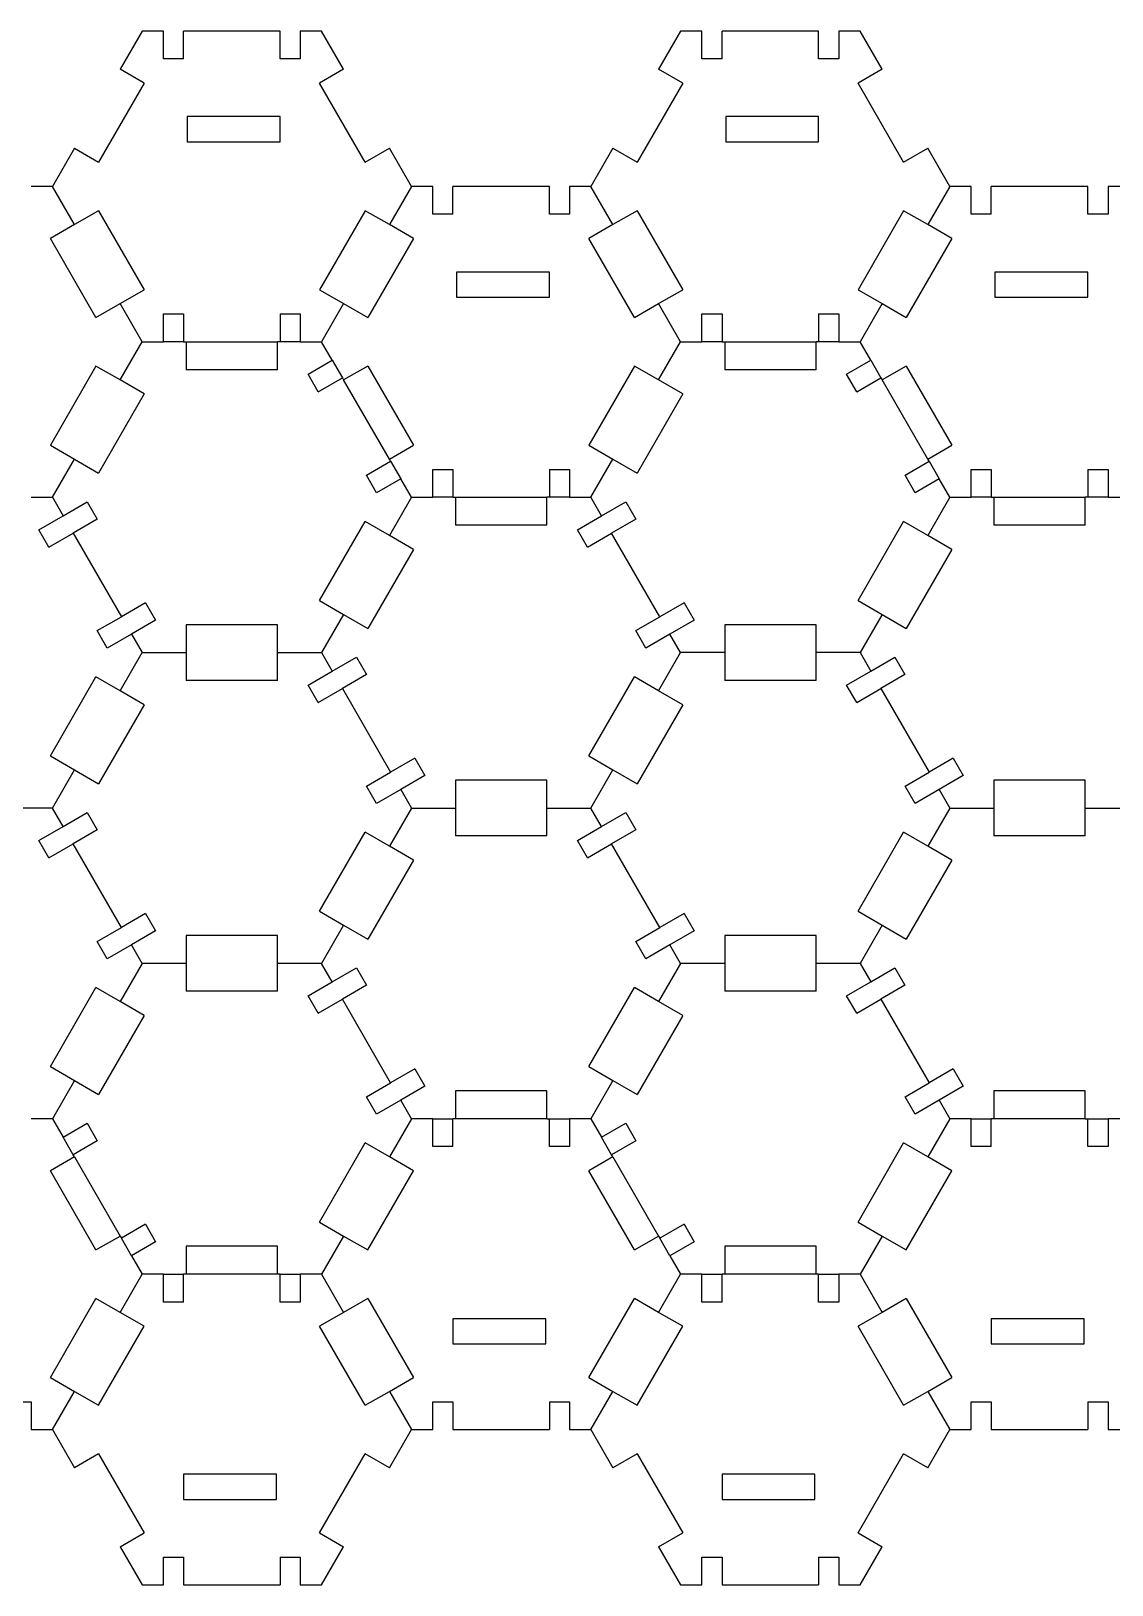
# Model space of a CAD drawing. Extents: x -312 to 249, y -32 to 135.
# Drawn here: x -24.3 to 92.1, y -32.3 to 135 of the extents above; entities that cross this region are included whole.
import ezdxf

# ---------------------------------------------------------------- set-up
doc = ezdxf.new("R2010")
doc.units = 0
doc.layers.get('0').update_dxf_attribs({"linetype": 'CONTINUOUS'})

msp = doc.modelspace()

# ---------------------------------------------------------------- linework, layer by layer
for p, q in [((-12.32, 135.03), (-14.69, 130.92)), ((-10.02, 135.03), (-12.32, 135.03)), ((-10.02, 132.03), (-10.02, 135.03)), ((-7.86, 132.03), (-7.86, 135.03)), ((2.54, 135.03), (-7.86, 135.03)), ((2.54, 132.03), (2.54, 135.03)), ((7, 135.03), (4.7, 135.03)), ((4.7, 135.03), (4.7, 132.03)), ((9.37, 130.92), (7, 135.03)), ((45.64, 135.03), (43.27, 130.92)), ((47.94, 135.03), (45.64, 135.03)), ((47.94, 132.03), (47.94, 135.03)), ((50.1, 132.03), (50.1, 135.03)), ((60.5, 135.03), (50.1, 135.03)), ((60.5, 132.03), (60.5, 135.03)), ((64.96, 135.03), (62.67, 135.03)), ((62.67, 135.03), (62.67, 132.03)), ((67.34, 130.92), (64.96, 135.03)), ((-12.09, 129.42), (-14.69, 130.92)), ((-7.86, 132.03), (-10.02, 132.03)), ((4.7, 132.03), (2.54, 132.03)), ((9.37, 130.92), (6.78, 129.42)), ((45.87, 129.42), (43.27, 130.92)), ((50.1, 132.03), (47.94, 132.03)), ((62.67, 132.03), (60.5, 132.03)), ((67.34, 130.92), (64.74, 129.42)), ((-12.09, 129.42), (-17.01, 120.91)), ((11.69, 120.91), (6.78, 129.42)), ((45.87, 129.42), (40.95, 120.91)), ((69.65, 120.91), (64.74, 129.42)), ((2.54, 125.82), (-7.46, 125.82)), ((-7.46, 125.82), (-7.46, 123.1)), ((2.54, 123.1), (2.54, 125.82)), ((60.5, 125.82), (50.5, 125.82)), ((50.5, 125.82), (50.5, 123.1)), ((60.5, 123.1), (60.5, 125.82)), ((-19.61, 122.41), (-21.98, 118.3)), ((-19.61, 122.41), (-17.01, 120.91)), ((-7.46, 123.1), (2.54, 123.1)), ((11.69, 120.91), (14.29, 122.41)), ((16.66, 118.3), (14.29, 122.41)), ((38.36, 122.41), (35.98, 118.3)), ((38.36, 122.41), (40.95, 120.91)), ((50.5, 123.1), (60.5, 123.1)), ((69.65, 120.91), (72.25, 122.41)), ((74.62, 118.3), (72.25, 122.41)), ((-21.98, 118.3), (-24.28, 118.3)), ((-19.61, 114.19), (-21.98, 118.3)), ((16.66, 118.3), (14.29, 114.19)), ((18.96, 118.3), (16.66, 118.3)), ((18.96, 115.3), (18.96, 118.3)), ((21.12, 115.3), (21.12, 118.3)), ((31.52, 118.3), (21.12, 118.3)), ((31.52, 115.3), (31.52, 118.3)), ((35.98, 118.3), (33.68, 118.3)), ((33.68, 118.3), (33.68, 115.3)), ((38.36, 114.19), (35.98, 118.3)), ((74.62, 118.3), (72.25, 114.19)), ((76.92, 118.3), (74.62, 118.3)), ((76.92, 115.3), (76.92, 118.3)), ((79.08, 115.3), (79.08, 118.3)), ((89.48, 118.3), (79.08, 118.3)), ((89.48, 115.3), (89.48, 118.3)), ((93.94, 118.3), (91.65, 118.3)), ((91.65, 118.3), (91.65, 115.3)), ((-17.01, 115.69), (-19.61, 114.19)), ((-17.01, 115.69), (-12.09, 107.18)), ((11.69, 115.69), (6.78, 107.18)), ((14.29, 114.19), (11.69, 115.69)), ((40.95, 115.69), (38.36, 114.19)), ((40.95, 115.69), (45.87, 107.18)), ((69.65, 115.69), (64.74, 107.18)), ((72.25, 114.19), (69.65, 115.69)), ((-19.61, 114.19), (-22.2, 112.69)), ((16.89, 112.69), (14.29, 114.19)), ((21.12, 115.3), (18.96, 115.3)), ((33.68, 115.3), (31.52, 115.3)), ((38.36, 114.19), (35.76, 112.69)), ((74.85, 112.69), (72.25, 114.19)), ((79.08, 115.3), (76.92, 115.3)), ((91.65, 115.3), (89.48, 115.3)), ((-17.29, 104.18), (-22.2, 112.69)), ((16.89, 112.69), (11.97, 104.18)), ((40.67, 104.18), (35.76, 112.69)), ((74.85, 112.69), (69.93, 104.18)), ((31.52, 109.08), (21.52, 109.08)), ((21.52, 109.08), (21.52, 106.37)), ((31.52, 106.37), (31.52, 109.08)), ((89.48, 109.08), (79.48, 109.08)), ((79.48, 109.08), (79.48, 106.37)), ((89.48, 106.37), (89.48, 109.08)), ((-14.69, 105.68), (-12.09, 107.18)), ((6.78, 107.18), (9.37, 105.68)), ((43.27, 105.68), (45.87, 107.18)), ((64.74, 107.18), (67.34, 105.68)), ((-17.29, 104.18), (-14.69, 105.68)), ((-12.32, 101.57), (-14.69, 105.68)), ((9.37, 105.68), (7, 101.57)), ((9.37, 105.68), (11.97, 104.18)), ((21.52, 106.37), (31.52, 106.37)), ((40.67, 104.18), (43.27, 105.68)), ((45.64, 101.57), (43.27, 105.68)), ((67.34, 105.68), (64.96, 101.57)), ((67.34, 105.68), (69.93, 104.18)), ((79.48, 106.37), (89.48, 106.37)), ((-10.02, 104.57), (-7.86, 104.57)), ((-10.02, 101.57), (-10.02, 104.57)), ((-7.86, 104.57), (-7.86, 101.57)), ((2.54, 104.57), (4.7, 104.57)), ((2.54, 104.57), (2.54, 101.57)), ((4.7, 104.57), (4.7, 101.57)), ((47.94, 104.57), (50.1, 104.57)), ((47.94, 101.57), (47.94, 104.57)), ((50.1, 104.57), (50.1, 101.57)), ((60.5, 104.57), (62.67, 104.57)), ((60.5, 104.57), (60.5, 101.57)), ((62.67, 104.57), (62.67, 101.57)), ((-14.69, 97.46), (-12.32, 101.57)), ((-12.32, 101.57), (-10.02, 101.57)), ((-7.86, 101.57), (-10.02, 101.57)), ((-7.86, 101.57), (-7.57, 101.57)), ((-7.57, 101.57), (-7.57, 98.57)), ((-7.57, 101.57), (2.26, 101.57)), ((2.26, 98.57), (2.26, 101.57)), ((2.54, 101.57), (2.26, 101.57)), ((4.7, 101.57), (2.54, 101.57)), ((4.7, 101.57), (7, 101.57)), ((8.15, 99.58), (7, 101.57)), ((43.27, 97.46), (45.64, 101.57)), ((45.64, 101.57), (47.94, 101.57)), ((50.1, 101.57), (47.94, 101.57)), ((50.1, 101.57), (50.39, 101.57)), ((50.39, 101.57), (50.39, 98.57)), ((50.39, 101.57), (60.22, 101.57)), ((60.22, 98.57), (60.22, 101.57)), ((60.5, 101.57), (60.22, 101.57)), ((62.67, 101.57), (60.5, 101.57)), ((62.67, 101.57), (64.96, 101.57)), ((66.11, 99.58), (64.96, 101.57)), ((-17.29, 98.96), (-22.2, 90.44)), ((-14.69, 97.46), (-17.29, 98.96)), ((5.55, 98.08), (8.15, 99.58)), ((8.15, 99.58), (9.23, 97.7)), ((11.97, 98.96), (9.37, 97.46)), ((11.97, 98.96), (16.89, 90.44)), ((40.67, 98.96), (35.76, 90.44)), ((43.27, 97.46), (40.67, 98.96)), ((63.51, 98.08), (66.11, 99.58)), ((66.11, 99.58), (67.19, 97.7)), ((69.93, 98.96), (67.34, 97.46)), ((69.93, 98.96), (74.85, 90.44)), ((-12.09, 95.96), (-14.69, 97.46)), ((2.26, 98.57), (-7.57, 98.57)), ((6.63, 96.2), (5.55, 98.08)), ((6.63, 96.2), (9.23, 97.7)), ((9.23, 97.7), (9.37, 97.46)), ((14.29, 88.94), (9.37, 97.46)), ((45.87, 95.96), (43.27, 97.46)), ((60.22, 98.57), (50.39, 98.57)), ((64.6, 96.2), (63.51, 98.08)), ((64.6, 96.2), (67.19, 97.7)), ((67.19, 97.7), (67.34, 97.46)), ((72.25, 88.94), (67.34, 97.46)), ((-12.09, 95.96), (-17.01, 87.44)), ((45.87, 95.96), (40.95, 87.44)), ((-22.2, 90.44), (-19.61, 88.94)), ((14.29, 88.94), (16.89, 90.44)), ((35.76, 90.44), (38.36, 88.94)), ((72.25, 88.94), (74.85, 90.44)), ((-21.98, 84.83), (-19.61, 88.94)), ((-19.61, 88.94), (-17.01, 87.44)), ((11.83, 87.2), (14.43, 88.7)), ((14.43, 88.7), (14.29, 88.94)), ((14.43, 88.7), (15.51, 86.82)), ((35.98, 84.83), (38.36, 88.94)), ((38.36, 88.94), (40.95, 87.44)), ((69.8, 87.2), (72.39, 88.7)), ((72.39, 88.7), (72.25, 88.94)), ((72.39, 88.7), (73.47, 86.82)), ((12.92, 85.32), (11.83, 87.2)), ((18.96, 87.83), (21.12, 87.83)), ((18.96, 84.83), (18.96, 87.83)), ((21.12, 87.83), (21.12, 84.83)), ((31.52, 87.83), (33.68, 87.83)), ((31.52, 87.83), (31.52, 84.83)), ((33.68, 87.83), (33.68, 84.83)), ((70.88, 85.32), (69.8, 87.2)), ((76.92, 87.83), (79.08, 87.83)), ((76.92, 84.83), (76.92, 87.83)), ((79.08, 87.83), (79.08, 84.83)), ((89.48, 87.83), (91.65, 87.83)), ((89.48, 87.83), (89.48, 84.83)), ((91.65, 87.83), (91.65, 84.83)), ((15.51, 86.82), (12.92, 85.32)), ((16.66, 84.83), (15.51, 86.82)), ((73.47, 86.82), (70.88, 85.32)), ((74.62, 84.83), (73.47, 86.82)), ((-24.28, 84.83), (-21.98, 84.83)), ((-21.98, 84.83), (-20.83, 82.84)), ((-20.83, 82.84), (-18.23, 84.34)), ((-18.23, 84.34), (-17.15, 82.47)), ((16.66, 84.83), (14.29, 80.72)), ((16.66, 84.83), (18.96, 84.83)), ((21.12, 84.83), (18.96, 84.83)), ((21.12, 84.83), (21.41, 84.83)), ((21.41, 84.83), (21.41, 81.83)), ((21.41, 84.83), (31.24, 84.83)), ((31.24, 81.83), (31.24, 84.83)), ((31.52, 84.83), (31.24, 84.83)), ((33.68, 84.83), (31.52, 84.83)), ((33.68, 84.83), (35.98, 84.83)), ((37.13, 82.84), (35.98, 84.83)), ((37.13, 82.84), (39.73, 84.34)), ((39.73, 84.34), (40.81, 82.47)), ((74.62, 84.83), (72.25, 80.72)), ((74.62, 84.83), (76.92, 84.83)), ((79.08, 84.83), (76.92, 84.83)), ((79.08, 84.83), (79.37, 84.83)), ((79.37, 84.83), (79.37, 81.83)), ((79.37, 84.83), (89.2, 84.83)), ((89.2, 81.83), (89.2, 84.83)), ((89.48, 84.83), (89.2, 84.83)), ((91.65, 84.83), (89.48, 84.83)), ((91.65, 84.83), (93.94, 84.83)), ((-23.43, 81.34), (-20.83, 82.84)), ((-17.15, 82.47), (-19.75, 80.97)), ((6.78, 73.71), (11.69, 82.22)), ((14.29, 80.72), (11.69, 82.22)), ((34.53, 81.34), (37.13, 82.84)), ((40.81, 82.47), (38.21, 80.97)), ((64.74, 73.71), (69.65, 82.22)), ((72.25, 80.72), (69.65, 82.22)), ((-22.35, 79.47), (-23.43, 81.34)), ((-22.35, 79.47), (-19.75, 80.97)), ((-19.75, 80.97), (-14.55, 71.97)), ((16.89, 79.22), (14.29, 80.72)), ((31.24, 81.83), (21.41, 81.83)), ((35.61, 79.47), (34.53, 81.34)), ((35.61, 79.47), (38.21, 80.97)), ((43.41, 71.97), (38.21, 80.97)), ((74.85, 79.22), (72.25, 80.72)), ((89.2, 81.83), (79.37, 81.83)), ((16.89, 79.22), (11.97, 70.71)), ((74.85, 79.22), (69.93, 70.71)), ((6.78, 73.71), (9.37, 72.21)), ((64.74, 73.71), (67.34, 72.21)), ((-17.15, 70.47), (-14.55, 71.97)), ((-11.95, 73.47), (-14.55, 71.97)), ((-11.95, 73.47), (-10.87, 71.59)), ((9.37, 72.21), (7, 68.1)), ((9.37, 72.21), (11.97, 70.71)), ((40.81, 70.47), (43.41, 71.97)), ((46.01, 73.47), (43.41, 71.97)), ((46.01, 73.47), (47.09, 71.59)), ((67.34, 72.21), (64.96, 68.1)), ((67.34, 72.21), (69.93, 70.71)), ((-16.07, 68.59), (-17.15, 70.47)), ((-10.87, 71.59), (-13.47, 70.09)), ((-7.57, 71.1), (-7.57, 68.1)), ((2.26, 71.1), (-7.57, 71.1)), ((2.26, 68.1), (2.26, 71.1)), ((41.9, 68.59), (40.81, 70.47)), ((47.09, 71.59), (44.49, 70.09)), ((50.39, 71.1), (50.39, 68.1)), ((60.22, 71.1), (50.39, 71.1)), ((60.22, 68.1), (60.22, 71.1)), ((-13.47, 70.09), (-16.07, 68.59)), ((-13.47, 70.09), (-12.32, 68.1)), ((44.49, 70.09), (41.9, 68.59)), ((45.64, 68.1), (44.49, 70.09)), ((-14.69, 63.99), (-12.32, 68.1)), ((-12.32, 68.1), (-7.57, 68.1)), ((-7.57, 68.1), (-7.57, 65.1)), ((2.26, 68.1), (7, 68.1)), ((2.26, 65.1), (2.26, 68.1)), ((7, 68.1), (8.15, 66.11)), ((8.15, 66.11), (10.75, 67.61)), ((10.75, 67.61), (11.83, 65.74)), ((43.27, 63.99), (45.64, 68.1)), ((50.39, 68.1), (45.64, 68.1)), ((50.39, 68.1), (50.39, 65.1)), ((60.22, 65.1), (60.22, 68.1)), ((64.96, 68.1), (60.22, 68.1)), ((64.96, 68.1), (66.11, 66.11)), ((66.11, 66.11), (68.71, 67.61)), ((68.71, 67.61), (69.79, 65.74)), ((-22.2, 56.98), (-17.29, 65.49)), ((-14.69, 63.99), (-17.29, 65.49)), ((5.55, 64.61), (8.15, 66.11)), ((11.83, 65.74), (9.23, 64.24)), ((35.76, 56.98), (40.67, 65.49)), ((43.27, 63.99), (40.67, 65.49)), ((63.51, 64.61), (66.11, 66.11)), ((69.79, 65.74), (67.19, 64.24)), ((-12.09, 62.49), (-14.69, 63.99)), ((2.26, 65.1), (-7.57, 65.1)), ((6.63, 62.74), (5.55, 64.61)), ((6.63, 62.74), (9.23, 64.24)), ((9.23, 64.24), (14.43, 55.23)), ((45.87, 62.49), (43.27, 63.99)), ((60.22, 65.1), (50.39, 65.1)), ((64.6, 62.74), (63.51, 64.61)), ((64.6, 62.74), (67.19, 64.24)), ((67.19, 64.24), (72.39, 55.23)), ((-12.09, 62.49), (-17.01, 53.98)), ((45.87, 62.49), (40.95, 53.98)), ((-22.2, 56.98), (-19.61, 55.48)), ((35.76, 56.98), (38.36, 55.48)), ((-21.98, 51.37), (-19.61, 55.48)), ((-19.61, 55.48), (-17.01, 53.98)), ((11.83, 53.73), (14.43, 55.23)), ((17.03, 56.73), (14.43, 55.23)), ((17.03, 56.73), (18.11, 54.86)), ((35.98, 51.37), (38.36, 55.48)), ((38.36, 55.48), (40.95, 53.98)), ((69.8, 53.73), (72.39, 55.23)), ((74.99, 56.73), (72.39, 55.23)), ((74.99, 56.73), (76.07, 54.86)), ((12.92, 51.86), (11.83, 53.73)), ((18.11, 54.86), (15.51, 53.36)), ((21.41, 54.37), (21.41, 51.37)), ((31.24, 54.37), (21.41, 54.37)), ((31.24, 51.37), (31.24, 54.37)), ((70.88, 51.86), (69.8, 53.73)), ((76.07, 54.86), (73.47, 53.36)), ((79.37, 54.37), (79.37, 51.37)), ((89.2, 54.37), (79.37, 54.37)), ((89.2, 51.37), (89.2, 54.37)), ((15.51, 53.36), (12.92, 51.86)), ((15.51, 53.36), (16.66, 51.37)), ((73.47, 53.36), (70.88, 51.86)), ((73.47, 53.36), (74.62, 51.37)), ((-21.98, 51.37), (-26.72, 51.37)), ((-20.83, 49.38), (-21.98, 51.37)), ((-20.83, 49.38), (-18.23, 50.88)), ((-18.23, 50.88), (-17.15, 49.01)), ((16.66, 51.37), (14.29, 47.26)), ((16.66, 51.37), (21.41, 51.37)), ((21.41, 51.37), (21.41, 48.37)), ((31.24, 51.37), (35.98, 51.37)), ((31.24, 48.37), (31.24, 51.37)), ((37.13, 49.38), (35.98, 51.37)), ((37.13, 49.38), (39.73, 50.88)), ((39.73, 50.88), (40.81, 49.01)), ((74.62, 51.37), (72.25, 47.26)), ((74.62, 51.37), (79.37, 51.37)), ((79.37, 51.37), (79.37, 48.37)), ((89.2, 51.37), (93.94, 51.37)), ((89.2, 48.37), (89.2, 51.37)), ((-23.43, 47.88), (-20.83, 49.38)), ((-17.15, 49.01), (-19.75, 47.51)), ((6.78, 40.25), (11.69, 48.76)), ((14.29, 47.26), (11.69, 48.76)), ((34.53, 47.88), (37.13, 49.38)), ((40.81, 49.01), (38.21, 47.51)), ((64.74, 40.25), (69.65, 48.76)), ((72.25, 47.26), (69.65, 48.76)), ((-22.35, 46.01), (-23.43, 47.88)), ((-22.35, 46.01), (-19.75, 47.51)), ((-14.55, 38.5), (-19.75, 47.51)), ((16.89, 45.76), (14.29, 47.26)), ((31.24, 48.37), (21.41, 48.37)), ((35.61, 46.01), (34.53, 47.88)), ((35.61, 46.01), (38.21, 47.51)), ((43.41, 38.5), (38.21, 47.51)), ((74.85, 45.76), (72.25, 47.26)), ((89.2, 48.37), (79.37, 48.37)), ((16.89, 45.76), (11.97, 37.25)), ((74.85, 45.76), (69.93, 37.25)), ((6.78, 40.25), (9.37, 38.75)), ((64.74, 40.25), (67.34, 38.75)), ((-17.15, 37), (-14.55, 38.5)), ((-11.95, 40), (-14.55, 38.5)), ((-11.95, 40), (-10.87, 38.13)), ((9.37, 38.75), (7, 34.64)), ((9.37, 38.75), (11.97, 37.25)), ((40.81, 37), (43.41, 38.5)), ((46.01, 40), (43.41, 38.5)), ((46.01, 40), (47.09, 38.13)), ((67.34, 38.75), (64.96, 34.64)), ((67.34, 38.75), (69.93, 37.25)), ((-16.07, 35.13), (-17.15, 37)), ((-10.87, 38.13), (-13.47, 36.63)), ((-7.57, 37.64), (-7.57, 34.64)), ((2.26, 37.64), (-7.57, 37.64)), ((2.26, 34.64), (2.26, 37.64)), ((41.9, 35.13), (40.81, 37)), ((47.09, 38.13), (44.49, 36.63)), ((50.39, 37.64), (50.39, 34.64)), ((60.22, 37.64), (50.39, 37.64)), ((60.22, 34.64), (60.22, 37.64)), ((-13.47, 36.63), (-16.07, 35.13)), ((-12.32, 34.64), (-13.47, 36.63)), ((44.49, 36.63), (41.9, 35.13)), ((45.64, 34.64), (44.49, 36.63)), ((-12.32, 34.64), (-14.69, 30.53)), ((-7.57, 34.64), (-12.32, 34.64)), ((-7.57, 34.64), (-7.57, 31.64)), ((2.26, 31.64), (2.26, 34.64)), ((7, 34.64), (2.26, 34.64)), ((8.15, 32.65), (7, 34.64)), ((8.15, 32.65), (10.75, 34.15)), ((10.75, 34.15), (11.83, 32.28)), ((45.64, 34.64), (43.27, 30.53)), ((50.39, 34.64), (45.64, 34.64)), ((50.39, 34.64), (50.39, 31.64)), ((60.22, 31.64), (60.22, 34.64)), ((64.96, 34.64), (60.22, 34.64)), ((64.96, 34.64), (66.11, 32.65)), ((66.11, 32.65), (68.71, 34.15)), ((68.71, 34.15), (69.79, 32.28)), ((-22.2, 23.52), (-17.29, 32.03)), ((-14.69, 30.53), (-17.29, 32.03)), ((5.55, 31.15), (8.15, 32.65)), ((11.83, 32.28), (9.23, 30.78)), ((35.76, 23.52), (40.67, 32.03)), ((43.27, 30.53), (40.67, 32.03)), ((63.51, 31.15), (66.11, 32.65)), ((69.79, 32.28), (67.19, 30.78)), ((-12.09, 29.03), (-14.69, 30.53)), ((2.26, 31.64), (-7.57, 31.64)), ((6.63, 29.28), (5.55, 31.15)), ((6.63, 29.28), (9.23, 30.78)), ((14.43, 21.77), (9.23, 30.78)), ((45.87, 29.03), (43.27, 30.53)), ((60.22, 31.64), (50.39, 31.64)), ((64.6, 29.28), (63.51, 31.15)), ((64.6, 29.28), (67.19, 30.78)), ((67.19, 30.78), (72.39, 21.77)), ((-12.09, 29.03), (-17.01, 20.52)), ((45.87, 29.03), (40.95, 20.52)), ((-22.2, 23.52), (-19.61, 22.02)), ((35.76, 23.52), (38.36, 22.02)), ((-19.61, 22.02), (-21.98, 17.91)), ((-19.61, 22.02), (-17.01, 20.52)), ((11.83, 20.27), (14.43, 21.77)), ((17.03, 23.27), (14.43, 21.77)), ((17.03, 23.27), (18.11, 21.4)), ((38.36, 22.02), (35.98, 17.91)), ((38.36, 22.02), (40.95, 20.52)), ((69.8, 20.27), (72.39, 21.77)), ((74.99, 23.27), (72.39, 21.77)), ((74.99, 23.27), (76.07, 21.4)), ((12.92, 18.4), (11.83, 20.27)), ((18.11, 21.4), (15.51, 19.9)), ((21.41, 20.91), (21.41, 17.91)), ((31.24, 20.91), (21.41, 20.91)), ((31.24, 17.91), (31.24, 20.91)), ((70.88, 18.4), (69.8, 20.27)), ((76.07, 21.4), (73.47, 19.9)), ((79.37, 20.91), (79.37, 17.91)), ((89.2, 20.91), (79.37, 20.91)), ((89.2, 17.91), (89.2, 20.91)), ((15.51, 19.9), (12.92, 18.4)), ((16.66, 17.91), (15.51, 19.9)), ((73.47, 19.9), (70.88, 18.4)), ((73.47, 19.9), (74.62, 17.91)), ((-21.98, 17.91), (-24.28, 17.91)), ((-21.98, 17.91), (-20.83, 15.92)), ((-20.83, 15.92), (-18.23, 17.42)), ((-18.23, 17.42), (-17.15, 15.54)), ((16.66, 17.91), (14.29, 13.8)), ((18.96, 17.91), (16.66, 17.91)), ((18.96, 14.91), (18.96, 17.91)), ((18.96, 17.91), (21.12, 17.91)), ((21.12, 14.91), (21.12, 17.91)), ((21.41, 17.91), (21.12, 17.91)), ((31.24, 17.91), (21.41, 17.91)), ((31.24, 17.91), (31.52, 17.91)), ((31.52, 14.91), (31.52, 17.91)), ((31.52, 17.91), (33.68, 17.91)), ((33.68, 17.91), (33.68, 14.91)), ((35.98, 17.91), (33.68, 17.91)), ((35.98, 17.91), (37.13, 15.92)), ((37.13, 15.92), (39.73, 17.42)), ((39.73, 17.42), (40.81, 15.54)), ((74.62, 17.91), (72.25, 13.8)), ((76.92, 17.91), (74.62, 17.91)), ((76.92, 14.91), (76.92, 17.91)), ((76.92, 17.91), (79.08, 17.91)), ((79.08, 14.91), (79.08, 17.91)), ((79.37, 17.91), (79.08, 17.91)), ((89.2, 17.91), (79.37, 17.91)), ((89.2, 17.91), (89.48, 17.91)), ((89.48, 14.91), (89.48, 17.91)), ((89.48, 17.91), (91.65, 17.91)), ((91.65, 17.91), (91.65, 14.91)), ((93.94, 17.91), (91.65, 17.91)), ((-19.75, 14.04), (-20.83, 15.92)), ((-17.15, 15.54), (-19.75, 14.04)), ((6.78, 6.78), (11.69, 15.3)), ((14.29, 13.8), (11.69, 15.3)), ((38.21, 14.04), (37.13, 15.92)), ((40.81, 15.54), (38.21, 14.04)), ((64.74, 6.78), (69.65, 15.3)), ((72.25, 13.8), (69.65, 15.3)), ((-19.61, 13.8), (-22.2, 12.3)), ((-19.61, 13.8), (-19.75, 14.04)), ((-19.61, 13.8), (-14.69, 5.28)), ((16.89, 12.3), (14.29, 13.8)), ((21.12, 14.91), (18.96, 14.91)), ((33.68, 14.91), (31.52, 14.91)), ((38.36, 13.8), (35.76, 12.3)), ((38.36, 13.8), (38.21, 14.04)), ((38.36, 13.8), (43.27, 5.28)), ((74.85, 12.3), (72.25, 13.8)), ((79.08, 14.91), (76.92, 14.91)), ((91.65, 14.91), (89.48, 14.91)), ((-17.29, 3.78), (-22.2, 12.3)), ((11.97, 3.78), (16.89, 12.3)), ((40.67, 3.78), (35.76, 12.3)), ((69.93, 3.78), (74.85, 12.3)), ((6.78, 6.78), (9.37, 5.28)), ((64.74, 6.78), (67.34, 5.28)), ((-17.29, 3.78), (-14.69, 5.28)), ((-14.69, 5.28), (-14.55, 5.04)), ((-11.95, 6.54), (-14.55, 5.04)), ((-13.47, 3.16), (-14.55, 5.04)), ((-11.95, 6.54), (-10.87, 4.66)), ((9.37, 5.28), (7, 1.17)), ((9.37, 5.28), (11.97, 3.78)), ((40.67, 3.78), (43.27, 5.28)), ((43.27, 5.28), (43.41, 5.04)), ((46.01, 6.54), (43.41, 5.04)), ((44.49, 3.16), (43.41, 5.04)), ((46.01, 6.54), (47.09, 4.66)), ((67.34, 5.28), (64.96, 1.17)), ((67.34, 5.28), (69.93, 3.78)), ((-10.87, 4.66), (-13.47, 3.16)), ((-7.57, 4.17), (-7.57, 1.17)), ((2.26, 4.17), (-7.57, 4.17)), ((2.26, 1.17), (2.26, 4.17)), ((47.09, 4.66), (44.49, 3.16)), ((50.39, 4.17), (50.39, 1.17)), ((60.22, 4.17), (50.39, 4.17)), ((60.22, 1.17), (60.22, 4.17)), ((-13.47, 3.16), (-12.32, 1.17)), ((44.49, 3.16), (45.64, 1.17)), ((-14.69, -2.94), (-12.32, 1.17)), ((-10.02, 1.17), (-12.32, 1.17)), ((-10.02, -1.83), (-10.02, 1.17)), ((-10.02, 1.17), (-7.86, 1.17)), ((-7.86, -1.83), (-7.86, 1.17)), ((-7.57, 1.17), (-7.86, 1.17)), ((2.26, 1.17), (-7.57, 1.17)), ((2.54, 1.17), (2.26, 1.17)), ((2.54, -1.83), (2.54, 1.17)), ((2.54, 1.17), (4.7, 1.17)), ((4.7, 1.17), (4.7, -1.83)), ((7, 1.17), (4.7, 1.17)), ((7, 1.17), (9.37, -2.94)), ((43.27, -2.94), (45.64, 1.17)), ((47.94, 1.17), (45.64, 1.17)), ((47.94, -1.83), (47.94, 1.17)), ((47.94, 1.17), (50.1, 1.17)), ((50.1, -1.83), (50.1, 1.17)), ((50.39, 1.17), (50.1, 1.17)), ((60.22, 1.17), (50.39, 1.17)), ((60.5, 1.17), (60.22, 1.17)), ((60.5, -1.83), (60.5, 1.17)), ((60.5, 1.17), (62.67, 1.17)), ((62.67, 1.17), (62.67, -1.83)), ((64.96, 1.17), (62.67, 1.17)), ((64.96, 1.17), (67.34, -2.94)), ((-22.2, -9.95), (-17.29, -1.44)), ((-14.69, -2.94), (-17.29, -1.44)), ((11.97, -1.44), (9.37, -2.94)), ((11.97, -1.44), (16.89, -9.95)), ((35.76, -9.95), (40.67, -1.44)), ((43.27, -2.94), (40.67, -1.44)), ((69.93, -1.44), (67.34, -2.94)), ((69.93, -1.44), (74.85, -9.95)), ((-12.09, -4.44), (-14.69, -2.94)), ((-7.86, -1.83), (-10.02, -1.83)), ((4.7, -1.83), (2.54, -1.83)), ((9.37, -2.94), (6.78, -4.44)), ((45.87, -4.44), (43.27, -2.94)), ((50.1, -1.83), (47.94, -1.83)), ((62.67, -1.83), (60.5, -1.83)), ((67.34, -2.94), (64.74, -4.44)), ((-17.01, -12.95), (-12.09, -4.44)), ((11.69, -12.95), (6.78, -4.44)), ((21.12, -3.63), (21.12, -6.34)), ((31.12, -3.63), (21.12, -3.63)), ((31.12, -6.34), (31.12, -3.63)), ((40.95, -12.95), (45.87, -4.44)), ((69.65, -12.95), (64.74, -4.44)), ((79.08, -3.63), (79.08, -6.34)), ((89.08, -3.63), (79.08, -3.63)), ((89.08, -6.34), (89.08, -3.63)), ((21.12, -6.34), (31.12, -6.34)), ((79.08, -6.34), (89.08, -6.34)), ((-22.2, -9.95), (-19.61, -11.45)), ((14.29, -11.45), (16.89, -9.95)), ((35.76, -9.95), (38.36, -11.45)), ((72.25, -11.45), (74.85, -9.95)), ((-21.98, -15.56), (-19.61, -11.45)), ((-19.61, -11.45), (-17.01, -12.95)), ((11.69, -12.95), (14.29, -11.45)), ((14.29, -11.45), (16.66, -15.56)), ((35.98, -15.56), (38.36, -11.45)), ((38.36, -11.45), (40.95, -12.95)), ((69.65, -12.95), (72.25, -11.45)), ((72.25, -11.45), (74.62, -15.56)), ((-26.44, -12.56), (-24.28, -12.56)), ((-24.28, -12.56), (-24.28, -15.56)), ((18.96, -12.56), (21.12, -12.56)), ((18.96, -15.56), (18.96, -12.56)), ((21.12, -12.56), (21.12, -15.56)), ((31.52, -12.56), (31.52, -15.56)), ((31.52, -12.56), (33.68, -12.56)), ((33.68, -12.56), (33.68, -15.56)), ((76.92, -12.56), (79.08, -12.56)), ((76.92, -15.56), (76.92, -12.56)), ((79.08, -12.56), (79.08, -15.56)), ((89.48, -12.56), (89.48, -15.56)), ((89.48, -12.56), (91.65, -12.56)), ((91.65, -12.56), (91.65, -15.56)), ((-24.28, -15.56), (-21.98, -15.56)), ((-21.98, -15.56), (-19.61, -19.67)), ((14.29, -19.67), (16.66, -15.56)), ((16.66, -15.56), (18.96, -15.56)), ((21.12, -15.56), (31.52, -15.56)), ((33.68, -15.56), (35.98, -15.56)), ((35.98, -15.56), (38.36, -19.67)), ((72.25, -19.67), (74.62, -15.56)), ((74.62, -15.56), (76.92, -15.56)), ((79.08, -15.56), (89.48, -15.56)), ((91.65, -15.56), (93.94, -15.56)), ((-17.01, -18.17), (-19.61, -19.67)), ((-17.01, -18.17), (-12.09, -26.68)), ((6.78, -26.68), (11.69, -18.17)), ((14.29, -19.67), (11.69, -18.17)), ((40.95, -18.17), (38.36, -19.67)), ((40.95, -18.17), (45.87, -26.68)), ((64.74, -26.68), (69.65, -18.17)), ((72.25, -19.67), (69.65, -18.17)), ((-7.86, -20.36), (-7.86, -23.08)), ((2.14, -20.36), (-7.86, -20.36)), ((2.14, -23.08), (2.14, -20.36)), ((50.1, -20.36), (50.1, -23.08)), ((60.1, -20.36), (50.1, -20.36)), ((60.1, -23.08), (60.1, -20.36)), ((-7.86, -23.08), (2.14, -23.08)), ((50.1, -23.08), (60.1, -23.08)), ((-14.69, -28.18), (-12.09, -26.68)), ((6.78, -26.68), (9.37, -28.18)), ((43.27, -28.18), (45.87, -26.68)), ((64.74, -26.68), (67.34, -28.18)), ((-14.69, -28.18), (-12.32, -32.29)), ((7, -32.29), (9.37, -28.18)), ((43.27, -28.18), (45.64, -32.29)), ((64.96, -32.29), (67.34, -28.18)), ((-10.02, -29.29), (-7.86, -29.29)), ((-10.02, -32.29), (-10.02, -29.29)), ((-7.86, -29.29), (-7.86, -32.29)), ((2.54, -29.29), (2.54, -32.29)), ((2.54, -29.29), (4.7, -29.29)), ((4.7, -29.29), (4.7, -32.29)), ((47.94, -29.29), (50.1, -29.29)), ((47.94, -32.29), (47.94, -29.29)), ((50.1, -29.29), (50.1, -32.29)), ((60.5, -29.29), (60.5, -32.29)), ((60.5, -29.29), (62.67, -29.29)), ((62.67, -29.29), (62.67, -32.29)), ((-12.32, -32.29), (-10.02, -32.29)), ((-7.86, -32.29), (2.54, -32.29)), ((4.7, -32.29), (7, -32.29)), ((45.64, -32.29), (47.94, -32.29)), ((50.1, -32.29), (60.5, -32.29)), ((62.67, -32.29), (64.96, -32.29))]:
    msp.add_line(p, q)

doc.saveas('drawing.dxf')
